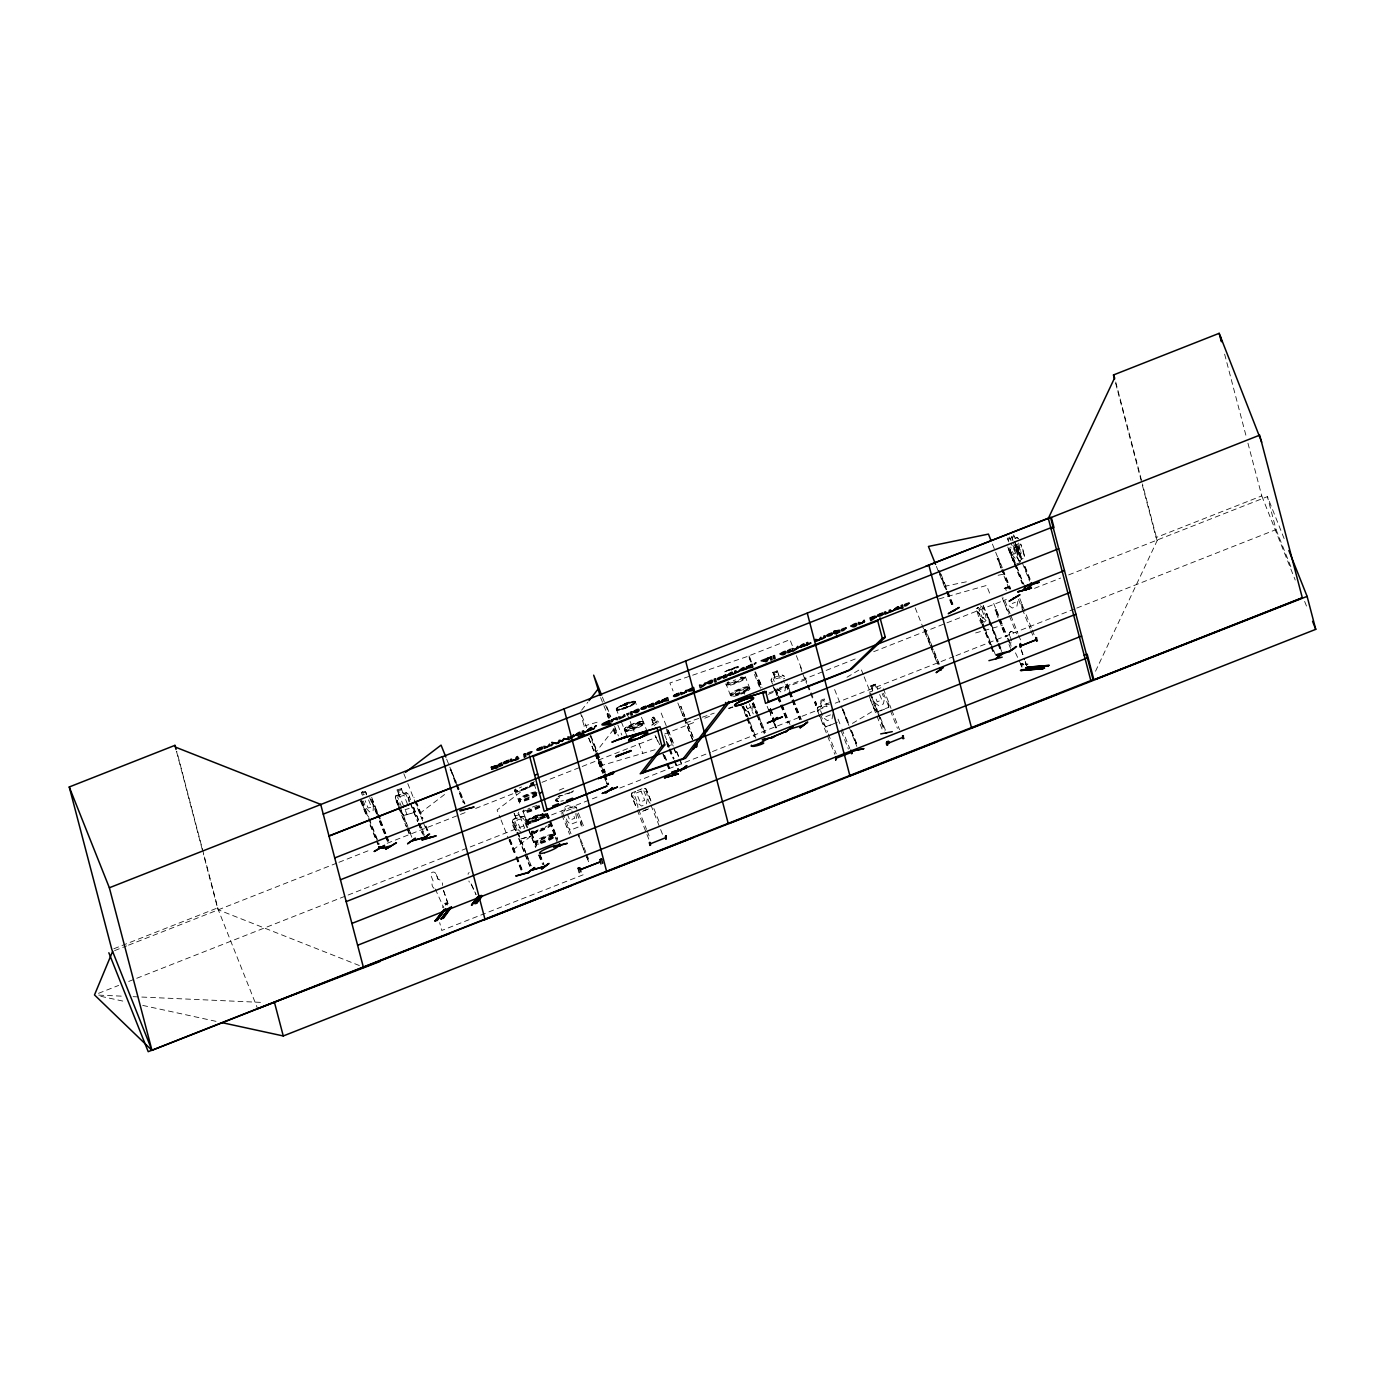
<?xml version="1.0" encoding="UTF-8"?>
<svg xmlns="http://www.w3.org/2000/svg" width="1385" height="1385" viewBox="0 0 1385 1385"><rect width="100%" height="100%" fill="white"/><g stroke="black" fill="none" stroke-linecap="round" stroke-linejoin="round"><path stroke-width="0.75" stroke-dasharray="5 3.75" d="M445.918 904.959C446.455 902.951 444.412 905.755 446.559 903.539M445.71 904.924L445.641 903.349M446.68 903.851L445.451 904.872L446.126 903.262M446.541 904.318C444.62 905.115 446.472 902.345 445.762 904.717M626.418 734.673L620.653 720.131M726.588 685.194L725.965 683.93M749.908 688.76L745.442 676.988M527.287 821.997C527.235 817.237 538.748 815.436 542.816 813.739M546.348 814.536L538.592 815.419L528.083 820.439M626.539 707.302L616.654 709.761L617.208 707.787M752.211 706.09L752.107 711.024L748.956 712.911L745.719 709.986L744.264 706.315M725.948 684.155L725.965 684A10.336 1.766 -21.7 0 0 734.777 682.459A10.336 1.766 -21.7 0 0 744.974 677.057M745.407 677.109L745.442 677.04A10.336 1.766 -21.7 0 1 735.002 683.03A10.336 1.766 -21.7 0 1 726.398 684.052M626.314 706.991L625.708 707.7M1023.325 664.696C1020.866 664.108 1024.415 664.211 1023.809 664.436C1023.03 662.809 1019.879 665.354 1022.649 664.956M581.302 820.197L580.765 826.083L570.793 830.013L566.344 826.083M555.835 800.097L558.657 801.551M1021.42 664.679C1022.926 663.588 1022.442 665.285 1022.563 664.073M1023.325 664.229L1022.355 664.99M536.324 817.842L535.129 818.293L536.41 817.981M625.137 705.38L624.271 705.571L625.553 705.259M832.974 713.881L832.056 718.78L827.399 720.615L823.331 717.655L819.695 708.497L821.53 705.883L819.349 700.879L824.335 698.923L826.187 704.082M1017.836 601.298L1016.902 606.215L1012.245 608.032L1008.193 605.089M1022.545 664.713L1023.359 664.385M445.468 903.868C444.481 905.53 447.632 903.245 445.191 904.024M446.403 903.903L445.52 904.682M399.157 794.73L395.885 795.7L395.175 797.847L406.619 826.776M395.418 797.812L396.093 795.786M771.168 680.191L771.912 678.096M515.584 789.121C510.338 795.077 531.494 786.143 524.499 788.567M535.199 818.016L538.072 817.133L536.878 817.808M536.359 817.046L535.995 817.548M535.285 818.085L537.415 817.514M538.038 820.18L537.345 820.543M546.279 814.57C520.362 829.667 546.59 817.063 545.621 813.584M624.271 705.571L627.215 704.411L624.566 704.948M624.808 705.277L625.674 704.74M625.605 707.995C644.163 700.031 630.937 699.373 620.549 705.727M625.933 707.7L626.764 707.302M730.466 669.976L731.972 669.215M632.149 792.549L631.266 794.955L636.511 808.217M632.287 792.687L631.456 794.955L636.65 808.026M818.05 707.285L817.202 709.518L822.413 722.589L825.737 726.969L833.545 723.87M1023.151 664.523L1021.836 664.402L1023.1 664.973M1022.545 664.54L1021.87 663.917L1022.078 665.129M570.984 833.787L562.552 812.58L561.202 813.22L562.137 810.71M1095.535 671.223L1157.237 540.444L1142.435 483.919M399.192 794.903L397.634 797.171L401.269 806.33M514.25 813.532L516.207 818.448L514.649 820.716L518.284 829.875L522.076 833.181M775.029 677.213L773.453 679.481L775.652 684.986M563.626 812.008L565.461 809.394L564.162 806.122M438.058 879.233L435.981 873.762L438.058 879.233A5.453 5.159 37.9 0 1 442.577 885.43M434.007 888.356A5.453 5.159 37.9 0 1 433.107 880.929L433.176 880.843M581.596 710.211L587.794 702.264M444.481 903.539L446.836 902.656L447.909 905.669M442.559 907.556L442.888 906.604M471.108 883.838L476.059 894.641L471.108 883.838A3.636 3.445 37.9 0 1 468.926 880.981M613.572 729.462L596.242 751.691L590.01 736.041M607.045 714.193C608.327 712.444 606.578 716.963 608.569 718.036M684.813 716.235L680.987 706.61L684.709 716.374M760.555 688.258L757.612 680.433L758.963 679.966L762.01 687.652M558.103 796.444L566.084 794.471M533.589 783.823L524.43 789.312M624.791 704.671L626.574 704.099L625.431 705.398M626.245 704.982L627.215 704.411L626.02 705.086M626.228 707.475L626.609 706.973M528.066 820.509L527.477 822.43M730.691 669.803L732.319 669.492L731.418 670.028M583.137 845.196L582.098 845.542L585.059 853.056L578.168 835.328M532.688 784.62L531.269 785.572M617.173 707.752L620.567 705.761A10.18 1.731 -21.7 0 1 635.161 701.589L636.858 705.848M555.627 800.409C568.092 791.822 549.031 800.963 558.293 801.846L563.401 800.547M572.299 791.943L573.667 790.783M593.784 750.168L595.031 749.804L603.998 773.055M398.984 794.782L397.028 789.865L403.485 805.706M396.958 789.935L401.46 788.619L403.416 793.518L406.29 792.705L408.54 794.003L410.583 799.786M413.717 807.247L414.219 812.493L403.71 815.505L400.404 811.004L403.797 815.453L414.219 812.493L413.63 807.195L420.607 825.044M419.69 813.497L446.801 792.791M534.35 781.521L497.094 810L500.262 817.981M515.913 818.379C506.373 819.937 517.869 834.151 520.812 838.998L531.234 836.038M515.584 830.792L512.692 822.725M520.362 817.133L523.305 816.25L525.486 817.6M517.055 830.273L513.904 822.378L516.813 830.446M651.937 724.978L653.495 723.784L651.4 718.919C655.642 711.474 657.373 731.003 653.685 717.17L651.539 719.023M527.789 827.832L524.915 819.851L528.031 827.659M655.642 722.07L657.269 720.892L658.723 722.139M651.885 725.151L657.304 721.083L658.775 722.018M654.135 725.567L656.282 723.922M520.812 838.998L531.148 836.107L530.801 830.723M512.969 849.905L540.063 829.182M774.804 677.092L772.778 672.244L777.297 670.929L779.166 675.897M772.986 672.366L777.297 670.929M771.497 681.507L772.484 681.333M782.109 675.032L784.377 676.313L782.109 675.032L771.705 678.009L770.995 680.173L777.002 695.305M776.241 693.331L779.547 697.832M789.623 689.505L789.796 694.733M978.295 607.461L976.685 608.69L978.156 607.357L977.654 610.023L992.803 648.18M980.424 618.402L982.017 622.384M997.113 642.051L986.639 613.642L990.275 621.501M987.107 613.52L985.999 614.126M980.286 605.868L982.086 606.63L985.739 615.788L986.155 620.601L984.008 622.229L981.307 619.182M397.634 805.014L396.3 800.824L397.512 800.495L399.105 804.477M396.058 801.015L397.512 800.495M408.038 797.639L409.493 797.119L408.038 797.639L409.614 801.638M455.44 783.304L450.731 769.35L456.548 782.681M450.09 769.835L451.198 769.229M925.526 629.604L924.072 630.123L925.526 629.604L939.307 664.194M998.031 617.727L995.209 609.85L998.273 617.537M996.179 609.694L999.485 617.208M1008.834 541.899L1007.241 538.575L1009.63 536.791L1011.05 540.254M1018.373 538.471L1016.902 537.241L1015.188 538.644L1013.907 535.147M1016.919 537.415L1015.343 538.609L1013.387 533.692M1025.004 587.275L1009.907 549.36L1008.799 549.984L1014.028 561.825M1019.048 561.237L1024.796 557.012L1020.676 543.993L1023.671 551.524M1016.815 563.47C1025.471 564.11 1017.265 545.673 1021.022 560.336M572.386 791.908L566.015 794.54M732.163 669.44L731.245 669.959M536.913 817.323L535.908 817.271M537.917 817.358L535.614 818.31M543.578 816.527L545.015 815.575M580.055 839.12L578.826 835.086L586.115 852.641M362.922 795.405C357.936 791.32 367.596 789.173 366.609 794.644M376.253 813.307L371.18 799.439L376.599 813.082M376.893 810.45L377.222 813.947M744.455 691.132L741.096 693.141M742.031 693.747L744.057 692.535L744.697 694.179M747.398 708.981L750.531 707.094M847.014 677.213L860.968 668.834L863.357 674.807M852.416 723.403L876.861 708.722M1000.922 568.162L997.442 558.328L998.464 558.12L1002.29 567.729M998.464 558.12L997.096 558.536M724.58 671.846L739.677 666.289A10.145 1.731 -21.7 0 0 724.667 671.846M536.688 820.526L539.596 819.072M541.847 817.998L543.751 816.942M1021.853 667.016L1020.71 664.108L1022.667 663.103M1028.051 664.073L1025.298 664.506L1028.051 664.073L1029.09 666.67M732.059 669.526L731.765 669.648A10.18 1.731 -21.7 0 1 734.05 668.747M559.211 790.194L566.292 787.165M622.817 704.688L625.276 703.667M527.131 787.719L524.846 788.723M569.564 792.809L558.605 796.15M1157.237 540.444L1156.077 537.536L1261.77 495.899L1247.019 439.634M113.847 948.76L217.549 907.937L203.335 853.731M114.591 950.629L126.554 945.92M128.545 945.141L336.901 863.08M338.909 862.301L371.076 849.628M387.159 843.292L467.576 811.627M475.609 808.459L539.942 783.114M541.968 782.335L580.159 767.29M582.167 766.494L656.559 737.201M664.592 734.033L696.759 721.36M704.809 718.192L712.842 715.024M728.926 708.705L732.942 707.112M769.142 692.864L857.592 658.031M873.675 651.694L1006.358 599.445M1034.508 588.348L1060.65 578.064M1068.683 574.896L1267.414 496.626L1284.882 540.514M768.346 694.318L805.828 679.568M565.322 806.607L568.646 805.308M98.508 993.339L118.643 985.41M128.701 981.446L134.743 979.074M136.751 978.277L346.094 895.835M348.102 895.039L599.722 795.942M619.857 788.03L710.436 752.349M712.444 751.553L827.174 706.367M835.224 703.199L953.988 656.438M955.996 655.642L1074.76 608.863M1076.768 608.067L1276.052 529.589L1267.414 496.626M561.185 813.134L562.587 812.683M571.105 809.065L566.119 811.039L569.772 820.197L574.758 818.223L571.832 810.9M583.12 874.801L441.728 930.478L439.668 922.618M607.582 713.413L609.383 717.482M758.166 680.225L757.491 680.572M759.24 680L761.594 686.008M1004.212 588.331L1009.18 586.34M1004.437 588.435L1009.094 586.599M1008.574 587.725L1005.579 588.885L1006.237 590.529L1009.232 589.352L1001.684 570.083M1010.063 613.607L1003.761 597.731L1002.411 598.372L1008.695 614.144M1012.227 603.496L1015.343 602.285M869.278 692.24L872.671 690.907L870.715 685.99L875.718 684.052L877.674 688.986M870.732 686.025L875.718 684.069M829.511 702.749L817.912 707.146L817.011 709.501L834.826 754.323M818.881 706.956L821.53 705.917M822.188 707.527L826.845 705.692M880.895 687.687L877.571 689.211L875.614 684.277M633.118 792.393L635.767 791.32L633.932 793.934L637.585 803.092L641.636 806.053L646.293 804.218L647.228 799.318L643.575 790.16L640.424 789.502M637.325 790.714L643.765 787.996L646.224 789.069L651.469 802.261L646.068 789.173L643.765 788.221M825.824 716.686L830.481 714.868M633.153 795.752C630.123 794.973 638.866 803.75 637.879 807.68M645.514 791.527C647.141 788.983 646.882 801.274 650.188 803.317M825.789 726.761L837.267 722.26M643.869 810.692L649.6 808.442L639.974 812.406M625.622 704.584L626.73 704.394M625.726 705.017L624.497 705.623M536.48 817.375L537.588 817.133M537.172 819.712L527.391 822.049M537.397 820.024L527.46 822.465M680.987 706.61L679.533 707.216L683.48 716.686M685.765 722.866L714.227 713.136M728.475 708.272L732.544 706.887M536.757 817.271L537.847 816.977M537.484 820.249L536.601 820.751M571.693 791.96L572.611 791.181M583.916 726.104L600.311 721.273M655.14 749.701L599.792 766.009L597.264 755.777M667.431 746.082L673.595 744.264L660.091 710.349M939.151 598.874L986.536 585.457L990.5 595.429M994.967 610.041L996.421 609.504M775.669 678.858L779.807 677.68L782.006 683.186M783.495 678.823L784.706 678.477M651.4 718.919L653.356 723.818M396.006 795.838L406.29 792.895L408.35 794.159M779.322 688.016L783.46 686.856M975.629 632.945L1002.411 625.362M399.849 796.531L403.987 795.371L407.64 804.529M414.098 797.362L413.925 797.708M405.061 809.636L409.198 808.459M513.021 819.383L523.305 816.44M512.45 822.915L513.904 822.378M524.673 820.041L526.144 819.505L528.222 825.547M1009.907 549.36L1022.944 583.414M1012.747 560.163L1015.569 564.474M621.484 709.033A10.214 1.731 -21.7 0 1 620.722 706.108A10.214 1.731 -21.7 0 1 635.351 701.953A10.214 1.731 -21.7 0 1 621.484 709.016A10.214 1.731 -21.7 0 1 620.705 706.09A10.214 1.731 -21.7 0 1 635.334 701.935A10.214 1.731 -21.7 0 1 621.484 709.033L616.706 709.743M944.328 586.357L969.154 581.233M998.118 575.277L1004.333 573.996M756.348 714.4L755.604 708.93L756.227 712.652M361.693 792.341L365.242 791.562M370.816 799.647L372.184 799.232L377.257 813.082M842.686 709.83L848.416 725.29M632.131 701.502L633.741 701.26M558.553 801.482L555.922 800.115M1009.561 635.386L1009.388 635.403A2.718 2.355 85.5 0 1 1010.531 631.82A2.718 2.355 85.5 0 1 1013.82 633.205L1013.647 633.222A2.718 2.355 85.5 0 0 1010.531 631.82A2.718 2.355 85.5 0 0 1009.561 635.386L1011.708 640.77M1020.71 664.108L1022.061 666.999M533.225 782.629L532.152 782.594L533.225 782.594M98.768 995.122L122.365 996.179M133.081 996.663L263.894 1002.515M573.598 808.078L570.447 807.438L568.508 802.521M826.187 704.065L829.338 704.723M100.776 996.3L123.854 1001.303M142.724 1005.406L216.147 1021.368M1022.13 664.436L1021.282 664.575M782.04 677.057L779.166 676.053L777.21 670.998M403.329 793.726L406.203 794.73L409.129 802.071M359.356 965.535L218.293 909.806L176.778 751.38M655.624 722.295L657.425 723.057M573.788 806.122L576.091 807.109L584.487 828.455M1016.78 537.467L1018.217 538.505M874.714 702.784L878.765 705.727L883.422 703.909L884.357 699.01L882.176 693.504M777.106 688.657L780.88 691.946L785.018 690.769L785.676 686.216L783.495 680.727M641.411 717.257L643.523 722.277A10.336 1.766 -21.7 0 0 628.807 726.623A10.336 1.766 -21.7 0 0 629.586 729.583A10.336 1.766 -21.7 0 0 643.627 722.416L643.869 722.935A10.336 1.766 -21.7 0 0 629.032 727.177A10.336 1.766 -21.7 0 0 629.811 730.155A10.336 1.766 -21.7 0 0 643.852 722.987L647.384 732.284M554.381 834.999L554.415 835.051A10.336 1.766 -21.7 0 0 539.665 839.345A10.336 1.766 -21.7 0 0 540.444 842.305A10.336 1.766 -21.7 0 0 554.485 835.138L554.727 835.657A10.336 1.766 -21.7 0 0 539.89 839.899A10.336 1.766 -21.7 0 0 540.669 842.876A10.336 1.766 -21.7 0 0 554.71 835.709L557.549 843.292M730.518 695.599L726.571 685.211M986.085 620.636L976.512 610.906C975.611 604.31 979.697 623.285 981.792 624.029M1017.404 546.4L1021.299 551.04L1020.433 551.455L1017.334 547.802L1017.334 554.104L1016.4 547.092M554.364 835.016L550.157 824.162A10.336 1.766 -21.7 0 1 542.193 829.13A10.336 1.766 -21.7 0 1 531.321 832.021M1009.423 612.966L1007.103 610.075L1002.047 596.918M873.623 707.77L877.12 712.098L888.824 707.475L888.599 701.918M368.895 817.375L365.692 812.787L360.602 799.664M1016.59 556.77L1019.187 560.994M1019.204 561.185L1011.24 543.734M1012.816 560.094L1014.53 563.054M659.797 744.801L655.018 735.297M523.305 812.337L530.039 829.251M531.459 832.749L537.276 847.412M435.271 889.031L443.875 908.006M1015.482 652.837L1021.628 665.977M1276.052 529.589L1291.132 567.504M1304.635 601.419L1307.024 607.409M1261.77 495.899L1295.235 580.073M1018.633 543.024L1021.195 553.342L1018.979 554.987L1016.209 551.957L1013.301 544.634M1017.438 543.907L1019.637 549.412L1017.404 551.074L1015.222 545.569M1013.318 534.818L1013.958 536.445L1012.539 537.519L1011.881 535.874M1016.382 544.547L1021.94 558.501M1025.108 566.482L1031.461 582.444M1014.789 541.622L1021.472 558.64M1024.64 566.621L1030.994 582.583M1014.599 541.777L1021.282 559.003M1024.45 566.984L1030.007 580.938M1015.257 545.171L1021.611 561.115M1022.407 563.124L1029.54 581.077M1011.656 536.895L1012.972 540.306M1011.517 536.93L1012.816 540.202M1013.404 542.678L1017.057 551.836L1017.421 556.649L1015.205 558.311L1012.435 555.264L1009.526 547.941M1009.613 537.016L1010.911 540.288M1012.937 545.396L1015.863 552.719L1013.63 554.381L1010.721 547.058M1010.184 539.769L1009.544 538.124L1008.107 539.198L1008.765 540.825M1014.824 563.816L1022.753 583.76M1007.761 546.971L1012.954 560.042M1008.263 548.893L1013.56 561.946M1014.357 563.937L1022.286 583.899M1019.827 598.562L1031.479 628.167M1032.24 630.019L1034.578 635.957M1018.46 599.359L1021.576 607.253M1022.338 609.106L1030.111 628.703M1030.856 630.556L1033.21 636.494M1003.052 569.65L1010.704 588.885M992.422 544.063L1001.944 568.006M1002.688 569.876L1010.34 589.092M997.442 558.328L1001.268 567.937M1002.047 569.858L1009.682 589.092M1010.825 615.477L1017.906 633.326M1018.667 635.196L1021.039 641.203M1009.457 616.013L1016.538 633.863M1000.247 619.13L1007.137 636.425M1007.899 638.346L1010.963 646.033M993.686 603.41L1006.895 636.615M1007.657 638.537L1010.721 646.224M999.035 619.459L1005.925 636.771M1008.972 644.458L1010.513 648.301M998.793 619.649L1005.666 636.962M991.071 623.492L998.221 641.445M999.018 643.436L1002.186 651.417M983.281 605.626L991.4 625.622M992.197 627.613L999.329 645.566M1000.126 647.557L1001.719 651.556M983.229 605.747L997.581 641.93M998.377 643.921L1001.563 651.902M997.91 644.06L1000.299 650.032M993.599 650.188L995.971 656.161M982.796 624.375L990.742 644.337M991.539 646.328L993.911 652.318M980.251 618.749L981.844 622.731M982.64 624.722L990.587 644.683M991.383 646.674L993.755 652.664M982.173 624.86L990.119 644.804M990.898 646.812L994.084 654.793M940.986 574.117L947.115 589.491M947.877 591.412L953.988 606.803M939.099 570.481L946.751 589.716M947.513 591.637L953.642 607.011M938.441 570.481L946.094 589.698M946.855 591.62L952.984 607.011M936.381 566.396L945.747 589.923M946.509 591.845L952.62 607.219M925.284 629.777L930.633 643.246M931.413 645.168L939.047 664.385M924.314 629.933L929.664 643.402M930.426 645.323L938.078 664.54M915.208 607.876L937.835 664.731M883.353 688.726L891.022 708.324M891.784 710.176L899.558 729.756M883.44 693.262L889.655 708.86M890.399 710.713L897.411 728.354M879.683 694.491L881.864 699.979L877.207 701.814L875.026 696.309M870.957 686.094L872.914 691.028M864.153 676.815L885.933 731.522M871.771 697.001L877.796 712.582M878.644 714.296L884.686 729.878M869.763 693.435L877.363 713.275M878.177 714.591L884.426 731.02M869.33 696.516L873.779 707.718L877.172 711.873L888.633 707.354L888.408 701.953M870.49 699.91L883.059 731.557M843.171 709.553L848.52 723.005M851.585 730.691L856.951 744.16M842.79 709.622L848.139 723.091M851.204 730.778L857.315 746.151M834.636 689.574L848.918 725.498M851.117 730.986L857.228 746.359M849.195 727.212L856.848 746.446M838.081 719.196L841.197 727.09M841.959 728.943L849.732 748.541M841.353 731.436L848.364 749.077M820.491 714.262L827.572 732.094M828.334 733.981L836.194 753.786M792.324 645.635L789.952 639.662L748.506 655.971L750.895 661.961M796.306 655.624L801.898 669.665M804.927 677.265L807.23 683.03M807.992 684.952L810.277 690.717M811.056 692.638L814.103 700.325M801.932 671.777L799.595 663.9M802.694 673.699L806.537 683.394M807.282 685.229L812.666 698.784M787.234 683.913L789.606 689.99M790.385 691.929L792.705 697.78M793.484 699.737L801.24 719.231M787.044 684.311L789.363 690.163M790.142 692.119L792.462 697.971M793.241 699.91L800.997 719.404M786.057 684.484L788.394 690.336M789.156 692.275L791.493 698.127M792.272 700.083L800.028 719.577M785.814 684.657L788.152 690.509M788.913 692.465L791.25 698.317M792.03 700.256L799.786 719.75M772.865 672.192L774.942 677.282M775.86 689.038L778.214 694.958M778.993 696.932L781.348 702.836M782.144 704.809L789.987 724.528M775.617 689.228L777.972 695.149M778.751 697.122L781.105 703.026M781.902 705L788.965 722.745M774.821 689.505L776.379 693.262M777.781 697.278L780.136 703.182M780.915 705.155L787.978 722.901M772.83 685.627L776.76 695.495M777.539 697.469L779.894 703.372M780.673 705.346L787.736 723.091M770.718 708.826L773.072 714.85M770.32 708.687L772.726 714.573M751.449 661.943L749.198 655.867L669.89 682.978L673.058 690.959M755.535 671.829L761.837 688.137M770.32 708.947L772.484 714.798M754.86 671.933L761.213 687.912M757.612 680.433L760.677 688.12M769.091 709.259L771.393 715.352M774.457 723.039L776.743 728.804M768.969 709.414L771.445 715.595M774.509 723.282L776.812 729.047M754.444 674.408L759.205 686.371M767.151 706.333L770.926 715.803M773.921 723.247L776.275 729.254M753.544 702.732L757.526 712.704M758.305 714.695L765.455 732.648M753.163 702.801L758.72 716.772M759.517 718.763L765.074 732.734M753.232 703.39L755.466 708.999M752.609 703.286L756.591 713.258M757.387 715.249L764.52 733.202M752.228 703.355L756.193 713.344M756.989 715.335L764.139 733.288M749.302 703.892L753.267 713.881M743.589 706.212L749.147 720.183M749.926 722.174L756.279 738.136M743.191 706.298L747.156 716.27M747.952 718.261L755.898 738.205M742.654 706.765L746.619 716.737M747.415 718.746L754.565 736.699M741.01 703.736L746.238 716.824M747.017 718.815L754.167 736.768M693.227 737.374L685.592 718.157L693.123 737.512M684.242 718.607L692.656 739.746M677.836 702.922L683.394 716.893M684.121 718.746L692.552 739.902M668.349 730.345L673.699 743.814M676.763 751.501L679.048 757.266M679.827 759.188L682.112 764.953M676.538 751.674L678.84 757.439M679.602 759.361L681.887 765.126M666.341 728.787L673.214 746.099M673.993 748.021L677.04 755.708M666.877 730.899L672.989 746.273M673.768 748.194L676.815 755.881M664.8 735.314L669.457 747.017M670.219 748.956L674.097 758.703M674.876 760.659L677.213 766.511M666.652 741.304L668.972 747.138M669.751 749.095L673.629 758.841M674.408 760.798L676.746 766.632M666.497 741.65L668.817 747.484M669.596 749.441L673.474 759.188M674.253 761.144L676.572 766.996M666.791 743.728L668.349 747.623M669.128 749.579L672.227 757.37M664.696 755.431L667.051 761.352M667.847 763.325L670.202 769.229M664.229 755.569L666.583 761.49M667.38 763.447L669.734 769.367M663.294 753.942L666.427 761.837M667.206 763.81L670.357 771.687M655.728 736.63L658.117 742.256M662.826 754.081L665.96 761.958M666.739 763.931L669.873 771.826M626.972 713.431L629.344 719.404M630.14 721.412L634.105 731.384M638.866 743.347L642.848 753.319M616.256 709.051L617.935 713.31M653.876 808.528L659.312 822.274M650.95 805.17L663.38 836.453M617.848 725.03L621.813 735.002M606.907 706.887L610.785 716.755M614.611 726.363L618.437 735.972M602.406 697.105L610.266 716.963M614.802 728.25L617.9 736.179M613.693 728.787L617.035 736.699M607.634 713.656L609.088 717.863M613.763 729.047L616.81 736.733M600.64 697.607L609.348 719.386M613.174 728.995L616.515 736.872M613.157 729.566L616.221 737.253M638.641 809.55L646.518 829.355M647.28 831.242L650.431 839.223M637.273 810.087L649.063 839.76M590.824 735.487L596.952 750.86M597.714 752.782L605.366 772.016M590.477 735.781L596.658 751.414M597.195 752.955L605.072 772.553M581.89 715.733L586.721 727.748M596.831 753.284L604.535 772.761M596.571 753.648L604.224 772.882M604.985 774.804L608.811 784.412M604.76 774.977L608.586 784.585M595.74 753.838L603.393 773.055M604.154 774.977L608.032 784.845M588.85 738.17L602.146 771.601M605.158 779.028L607.513 785.053M588.677 738.084L594.234 752.038M595.031 754.046L602.752 773.419M603.514 775.34L607.34 784.949M576.991 813.566L583.12 828.992M575.779 813.584L577.147 821.824L570.499 824.456L567.279 821.184L565.08 815.678M586.755 854.545L589.837 861.989M585.924 854.874L588.902 862.37L585.803 854.926M561.877 814.865L569.599 834.324M547.525 813.324L549.828 819.089M550.589 821.011L557.48 838.306M547.058 813.445L557.774 840.366M546.885 813.809L556.839 838.791M546.417 813.93L556.372 838.929M533.917 783.875L536.549 790.506M547.716 818.57L545.742 813.653A10.18 1.731 -21.7 0 1 534.264 819.955A10.18 1.731 -21.7 0 1 527.858 819.73A10.18 1.731 -21.7 0 1 542.66 813.532M514.631 790.402L520.847 806.053M525.365 817.704L528.464 825.356M531.563 833.164L536.999 846.806M540.098 854.597L543.976 864.344M531.321 833.337L536.757 846.997M539.856 854.787L543.734 864.534M528.793 829.598L535.787 847.153M538.886 854.943L542.764 864.69M528.551 829.788L535.545 847.343M538.644 855.134L541.743 862.924M526.871 827.451L523.218 818.275L520.345 817.271L518.475 812.164M518.977 814.051L520.275 817.34M517.99 813.393L518.631 815.021L515.964 815.782L515.324 814.138M514.043 813.41L516.138 818.5M517.834 832.246L525.677 851.948M526.456 853.922L531.165 865.763M517.592 832.42L530.922 865.937M512.433 821.357L516.068 830.758M518.959 838.496L529.953 866.11M518.717 838.687L524.222 852.485M525.002 854.458L529.711 866.283M510.147 839.397L516.259 854.77M517.038 856.709L522.387 870.161M509.68 839.535L515.791 854.909M516.553 856.83L521.92 870.282M509.507 839.881L515.618 855.255M516.397 857.194L521.747 870.646M501.058 819.972L508.208 837.942M509.005 839.933L515.151 855.393M515.93 857.315L521.279 870.767M457.31 784.602L464.962 803.837M446.628 759.084L449.017 765.057M449.813 767.065L464.494 803.958M450.558 769.714L455.907 783.166M456.669 785.087L463.559 802.382M456.202 785.226L463.092 802.521M416.106 801.067L422.979 818.379M426.043 826.066L428.346 831.831M415.639 801.205L422.512 818.5M425.576 826.187L427.117 830.048M415.465 801.551L422.356 818.864M425.403 826.551L426.944 830.394M403.814 773.592L407 781.573M407.779 783.581L422.65 820.907M423.412 822.828L426.476 830.515M421.404 827.035L423.775 833.026M413.215 807.282L418.772 821.236M419.568 823.244L424.329 835.207M408.281 797.466L409.856 801.448M410.652 803.438L417.803 821.392M418.599 823.4L423.36 835.363M410.41 803.629L417.56 821.582M418.357 823.573L422.321 833.562M401.39 788.671L403.26 793.795M405.441 810.519L407.017 814.536M433.107 880.929L430.96 875.545A2.718 2.58 37.9 0 1 432.449 872.204A2.718 2.58 37.9 0 1 435.911 873.848M399.901 806.468L407.831 826.429M408.627 828.42L411.812 836.401M397.27 800.668L400.438 808.65M401.234 810.658L409.181 830.602M409.977 832.593L413.145 840.574M395.262 797.777L399.884 809.013M407.415 828.767L410.583 836.748M398.43 807.005L406.376 826.949M407.173 828.957L410.341 836.938M371.647 797.258L377.62 812.874M380.719 820.664L386.155 834.324M386.934 836.263L390.033 844.071M380.373 820.889L385.792 834.532M386.571 836.488L388.891 842.322M379.698 820.889L385.134 834.532M385.913 836.471L388.233 842.322M379.351 821.097L384.788 834.74M385.549 836.696L387.887 842.547M369.691 797.725L373.344 806.901L373.067 811.194L369.622 811.904L366.211 808.373L363.286 801.032M365.19 791.441L366.436 794.903M368.583 799.941L371.492 807.282L368.046 807.992L365.138 800.651M361.97 800.755L368.254 816.527M369.033 818.5L379.23 844.123M361.623 800.963L367.891 816.734M368.687 818.708L378.884 844.348M360.966 800.963L367.233 816.734M370.366 824.629L378.226 844.348M360.602 801.171L366.886 816.96M370.02 824.837L377.863 844.556M217.549 907.937L257.645 1008.73M1021.334 649.929L1024.71 659.762M1025.385 661.736L1026.752 665.666M1021.161 649.929L1024.536 659.779M1025.212 661.753L1026.579 665.683M443.598 890.555L448.238 904.267M443.529 890.642L448.827 906.309M1224.634 354.162L1246.483 437.539M1115.721 382.018L1141.881 481.824M1115.669 383.281L1141.881 483.33M1142.435 485.425L1156.077 537.536M749.077 655.953L750.687 662.151M580.298 711.751L584.089 726.207M176.57 751.605L202.799 851.654M989.721 624.133L988.682 618.766L989.184 622.402M1023.428 551.594L1024.536 556.943M376.633 810.502L377.291 815.505M1022.061 604.224L1022.234 607.946M1021.888 604.258L1022.13 609.677M468.113 874.385A1.818 1.714 37.9 0 1 469.221 872.602M1011.119 646.189A5.453 4.709 85.5 0 1 1010.963 642.034M539.873 807.317A10.197 1.731 -21.7 0 1 526.473 812.597A10.197 1.731 -21.7 0 1 525.85 810.208M527.737 809.152A10.197 1.731 -21.7 0 1 529.988 808.096M532.411 807.057A10.197 1.731 -21.7 0 1 539.25 804.91M539.717 806.659A10.336 1.766 -21.7 0 1 527.114 811.783A10.336 1.766 -21.7 0 1 524.049 810.537M533.346 783.477A10.197 1.731 -21.7 0 1 520.847 789.64A10.197 1.731 -21.7 0 1 515.635 789.034M532.065 782.577A10.197 1.731 -21.7 0 1 533.104 782.612M533.658 784.464A10.128 1.731 -21.7 0 1 520.119 790.922A10.128 1.731 -21.7 0 1 517.471 789.034M519.358 788.013A10.128 1.731 -21.7 0 1 521.574 786.94M530.801 783.789A10.128 1.731 -21.7 0 1 533.433 783.581M533.519 783.893A10.214 1.731 -21.7 0 1 521.002 790.056A10.214 1.731 -21.7 0 1 515.774 789.45M530.628 783.217A10.214 1.731 -21.7 0 1 533.294 783.01M536.774 794.678A10.336 1.766 -21.7 0 1 522.387 800.859A10.336 1.766 -21.7 0 1 521.695 798.227A10.336 1.766 -21.7 0 1 536.324 792.964M536.895 795.354A10.18 1.731 -21.7 0 1 522.734 801.43A10.18 1.731 -21.7 0 1 522.058 798.851A10.18 1.731 -21.7 0 1 536.462 793.674M539.492 806.087A10.336 1.766 -21.7 0 1 529.122 810.589A10.336 1.766 -21.7 0 1 522.768 811.333M522.976 810.762A10.336 1.766 -21.7 0 1 523.824 809.965M536.549 794.124A10.336 1.766 -21.7 0 1 522.162 800.288A10.336 1.766 -21.7 0 1 521.47 797.656A10.336 1.766 -21.7 0 1 536.099 792.41M537.016 792.722A10.197 1.731 -21.7 0 1 522.664 799.422A10.197 1.731 -21.7 0 1 521.937 796.652A10.197 1.731 -21.7 0 1 536.791 791.856M539.146 805.464A10.197 1.731 -21.7 0 1 523.08 810.952M548.824 824.352A10.336 1.766 -21.7 0 1 544.807 828.628A10.336 1.766 -21.7 0 1 531.546 832.593M531.303 831.692A10.336 1.766 -21.7 0 1 532.169 830.913M548.945 825.062A10.18 1.731 -21.7 0 1 546.763 828.369A10.18 1.731 -21.7 0 1 534.004 833.06A10.18 1.731 -21.7 0 1 533.969 830.567M549.516 824.11A10.197 1.731 -21.7 0 1 548.668 824.889M547.248 825.841A10.197 1.731 -21.7 0 1 545.361 826.88M543.11 827.953A10.197 1.731 -21.7 0 1 540.669 828.974M538.211 829.875A10.197 1.731 -21.7 0 1 535.874 830.619M533.848 831.121A10.197 1.731 -21.7 0 1 531.182 831.329M635.161 701.589A10.18 1.731 -21.7 0 1 621.346 708.635A10.18 1.731 -21.7 0 1 620.584 705.709M626.487 713.898A10.197 1.731 -21.7 0 1 628.928 712.859M626.938 715.093A10.336 1.766 -21.7 0 1 629.413 714.054M626.712 714.522A10.336 1.766 -21.7 0 1 629.188 713.483M738.413 695.08A10.18 1.731 -21.7 0 1 732.907 694.249A10.18 1.731 -21.7 0 1 748.835 688.397A10.18 1.731 -21.7 0 1 740.888 694.162M727.246 683.255A10.336 1.766 -21.7 0 1 728.683 682.303M740.231 677.455A10.336 1.766 -21.7 0 1 742.291 676.936M740.404 678.148A10.18 1.731 -21.7 0 1 743.589 679.706A10.18 1.731 -21.7 0 1 729.099 685.419A10.18 1.731 -21.7 0 1 730.951 681.87M733.184 680.814A10.18 1.731 -21.7 0 1 735.608 679.793M727.021 682.684A10.336 1.766 -21.7 0 1 728.458 681.732M728.908 670.098A10.214 1.731 -21.7 0 1 738.205 666.929A10.214 1.731 -21.7 0 0 733.842 668.176M736.37 668.003A10.18 1.731 -21.7 0 1 738.395 667.501M743.762 677.23A10.197 1.731 -21.7 0 1 727.333 683.705M728.926 670.115A10.214 1.731 -21.7 0 1 731.367 669.094M653.616 718.503L652.248 719.542L652.889 721.187L654.274 720.131L653.616 718.503M980.944 607.513L978.797 609.14L982.45 618.299L984.579 616.671L980.944 607.513M507.377 833.77L507.377 833.77M576.073 807.265L574.723 807.905L576.073 807.265M823.729 700.291L820.734 701.468L821.392 703.095L824.387 701.935L823.729 700.291M875.112 685.419L872.117 686.596L872.758 688.224L875.753 687.047L875.112 685.419M818.916 710.315L817.566 710.955L818.916 710.315M641.082 791.129L636.425 792.964L640.078 802.123L644.735 800.288L641.082 791.129M776.795 672.158L774.128 672.92L774.786 674.564L777.452 673.803L776.795 672.158M400.975 789.848L398.309 790.593L398.949 792.237L401.615 791.476L400.975 789.848M521.002 818.916L516.865 820.076L520.5 829.251L524.655 828.074L521.002 818.916M364.965 792.514L362.749 792.964L363.389 794.609L365.605 794.142L364.965 792.514M749.597 687.479L749.527 687.445A10.336 1.766 -21.7 0 0 734.76 691.686A10.336 1.766 -21.7 0 0 735.539 694.647A10.336 1.766 -21.7 0 0 749.579 687.497L749.701 687.601M643.246 721.897L643.211 721.845A10.197 1.731 -21.7 0 0 628.634 725.965A10.197 1.731 -21.7 0 0 629.396 728.891A10.197 1.731 -21.7 0 0 643.246 721.827A10.18 1.731 -21.7 0 0 628.634 725.965A10.18 1.731 -21.7 0 0 629.413 728.891A10.18 1.731 -21.7 0 0 643.211 721.845M750.116 715.82L746.134 705.813L750.081 715.82M532.186 821.322A10.18 1.731 -21.7 0 0 546.002 814.276A10.18 1.731 -21.7 0 0 531.424 818.397A10.18 1.731 -21.7 0 0 532.186 821.322A10.18 1.731 -21.7 0 0 546.019 814.311A10.18 1.731 -21.7 0 0 531.442 818.431A10.18 1.731 -21.7 0 0 532.204 821.357M540.998 843.465A10.18 1.731 -21.7 0 0 554.814 836.401A10.18 1.731 -21.7 0 0 540.237 840.539A10.18 1.731 -21.7 0 0 540.998 843.465M532.584 822.309A10.18 1.731 -21.7 0 0 546.4 815.263A10.18 1.731 -21.7 0 0 531.823 819.383A10.18 1.731 -21.7 0 0 532.584 822.309M532.342 821.755A10.214 1.731 -21.7 0 0 546.209 814.674A10.214 1.731 -21.7 0 0 531.58 818.829A10.214 1.731 -21.7 0 0 532.342 821.755M540.271 841.613A10.18 1.731 -21.7 0 0 554.087 834.566A10.18 1.731 -21.7 0 0 539.492 838.687A10.18 1.731 -21.7 0 0 540.271 841.613M630.14 730.743A10.18 1.731 -21.7 0 0 643.956 723.68A10.18 1.731 -21.7 0 0 629.379 727.817A10.18 1.731 -21.7 0 0 630.14 730.743M621.726 709.587A10.18 1.731 -21.7 0 0 635.542 702.541A10.18 1.731 -21.7 0 0 620.965 706.662A10.18 1.731 -21.7 0 0 621.726 709.587M735.764 695.218A10.336 1.766 -21.7 0 0 749.804 688.051A10.336 1.766 -21.7 0 0 734.985 692.258A10.336 1.766 -21.7 0 0 735.764 695.218M735.348 693.954A10.18 1.731 -21.7 0 0 749.164 686.908A10.18 1.731 -21.7 0 0 734.587 691.046A10.18 1.731 -21.7 0 0 735.348 693.954"/><path stroke-width="1.5" d="M697.001 744.991L692.829 749.475L696.655 744.16M693.47 749.025L696.811 744.905M579.259 872.567L578.168 868.153L579.38 867.633M649.894 845.439L649.375 842.53L650.552 844.937M835.657 760.001L835.951 756.885L835.674 759.863M835.761 756.816L836.315 759.499M902.795 737.391L887.647 743.451L887.162 741.806L887.872 744.784C885.846 746.203 885.707 740.386 888.408 741.477L889.257 742.827L888.547 741.304M887.923 743.347L887.162 741.806L887.058 744.991M1019.949 644.648L1020.468 643.488L1020.503 647.418L1020.606 644.146M1020.485 647.384L1019.983 644.51M613.451 773.315L598.389 778.526L613.693 772.778M580.228 733.409C566.067 739.452 596.433 728.579 575.191 735.383C578.584 731.418 583.414 731.141 576.316 734.656M592.053 728.735C577.337 735.4 607.219 723.593 587.257 730.865C589.283 726.952 595.896 726.329 588.14 729.999M659.901 702.022C645.722 708.064 676.105 697.209 654.863 704.013C658.239 700.048 663.069 699.754 655.971 703.286M732.578 673.404C718.417 679.446 748.783 668.591 727.54 675.378C730.916 671.413 735.747 671.136 728.666 674.651M744.403 668.747C730.241 674.789 760.607 663.917 739.365 670.721C742.758 666.756 747.588 666.479 740.49 669.994M804.408 645.116C790.246 651.158 820.612 640.303 799.37 647.089C802.763 643.125 807.594 642.848 800.495 646.362M898.934 607.876C884.773 613.919 915.139 603.064 893.914 609.867C897.29 605.903 902.12 605.626 895.022 609.14M852.606 750.895L863.617 748.8M863.824 748.592L852.398 751.103M1020.468 670.444L1042.715 668.695M1025.627 667.812L1047.891 666.064M1048.012 665.995L1026.32 667.812M1026.874 667.189L1049.138 665.423M1043.372 668.747L1020.589 670.392M1043.961 668.055L1021.074 670.565M1044.082 668.003L1021.836 669.751M606.474 775.738L605.245 774.405M664.436 777.868L678.373 773.834L664.852 777.678M664.731 777.591L678.234 773.817M988.925 660.645L1002.203 657.148M435.825 836.038L422.373 839.933L428.986 834.22L421.992 839.604M436.102 835.813L421.854 839.76L429.627 834.099M529.122 872.412L516.051 876.047M529.382 872.221L515.913 875.874M619.926 739.296L619.095 739.59M1017.715 591.949L1031.513 588.019L1018.148 591.741M1018.027 591.655L1031.392 587.933M112.601 951.426L94.492 994.932L151.969 1050.349L1307.111 596.381L1288.846 550.503M435.323 920.748L444.741 909.581L435.167 920.8M445.416 909.027L436.621 920.315M449.952 907.487L441.14 918.774M442.594 918.272L451.389 906.985M471.541 905.097L476.907 897.497M472.008 904.699L477.738 897.463L481.945 895.783M477.409 897.567L481.824 895.593L475.124 903.643M475.02 903.678L480.993 896.112M481.305 895.385L477.738 897.463M472.095 904.665L477.842 896.961M476.509 903.384L481.738 896.112L480.768 896.441M1090.826 680.606L1048.324 518.405L1114.631 377.863L1113.488 374.954L1219.164 333.318L1261.7 442.161M557.809 743.104L559.142 740.334L562.448 740.767L563.816 738.499L567.331 739.348L564.474 738.742L562.102 741.408L559.956 740.525L559.09 742.602L556.303 743.693L553.931 742.966L551.022 745.771L553.152 742.81L551.628 742.464L557.584 743.191M773.471 718.677L774.163 721.36M773.817 721.55L776.76 717.62L773.419 721.81M751.241 746.169C779.894 737.426 749.908 750.047 751.466 745.199M619.788 739.088L660.056 726.796L664.8 744.87L661.84 746.03L640.182 773.817L685.61 758.288L728.926 702.714L766.338 691.461L726.034 703.701L682.718 759.274M623.562 753.527L622.921 754.098M589.023 700.672L597.697 689.557M434.977 921.25L443.789 909.962M436.431 920.748L445.035 909.495M437.227 920.471L445.572 908.975M440.949 919.207L449.761 907.919M441.746 918.93L450.09 907.435M443.287 918.445L451.527 906.933M471.506 905.132L477.427 897.532M476.388 903.453L482.326 895.922M643.073 772.83L664.731 745.043L661.84 746.03L657.096 727.956L619.684 739.209M616.221 755.794L630.937 751.051M598.684 778.422L613.347 773.609M605.764 775.946L606.751 775.375M630.937 750.895L615.684 756.833L630.781 750.514M773.678 720.235L772.917 718.867L773.228 720.529L774.492 720.39M773.28 717.915L773.851 721.637L777.418 717.517L776.604 717.794M678.754 770.441L678.252 768.9M995.607 658.758L1002.446 653.547M1002.982 653.443L996.144 658.637M429.281 837.735L430.579 837.077L429.817 837.613M757.214 744.818L767.983 738.586M1031.115 585.059L1030.994 583.223M374.21 851.377L384.614 845.335L374.365 851.498M649.946 842.305L650.483 845.075M671.379 775.825L678.356 770.476M560.423 845.542L559.852 844.019L559.644 846.079L558.605 844.677M407.623 843.759L415.448 838.185L407.657 843.638M527.01 873.069L534.748 867.512L527.772 872.844M785.814 731.747L792.826 726.381M793.328 726.225L785.832 731.834M1032.379 584.418L1025.402 589.335M606.128 775.6L605.418 774.198M605.435 793.016L612.637 787.615L606.197 792.791M682.095 768.865L683.601 768.277M686.7 765.784L680.277 770.978L686.718 765.559M650.69 843.69L665.562 837.735M851.238 752.47L836.419 758.149M405.511 772.311L441.071 745.113L445.849 757.076M542.037 868.81L549.014 863.426L541.985 868.724M671.985 775.6L678.823 770.424M685.696 768.121L672.21 771.999M807.784 722.156L800.097 727.8L807.091 722.451M459.924 810.242L473.653 807.247M566.898 843.396L553.204 846.65M558.674 844.66C560.787 842.98 558.709 847.949 559.956 845.612M523.72 873.537L522.543 874.212M939.428 668.591L941.107 669.734L940.761 668.02M1009.544 651.262C979.836 657.806 1007.068 656.023 1016.555 646.501M886.573 732.977L885.586 733.375L886.504 732.977M1025.818 586.011L1039.148 582.219M1024.71 588.227L1025.852 589.283L1025.212 587.811M1031.288 583.068C1033.435 585.388 1024.138 593.213 1024.034 588.417L1025.177 589.473L1024.831 587.881M1021.403 645.652L1036.17 639.714M678.079 770.631L677.784 769.021M559.09 844.313L559.73 845.733M695.599 746.948L697.036 746.463L695.322 747.173M773.332 720.373L772.795 719.023M390.57 846.2C387.869 849.594 374.4 847.101 380.563 848.261M380.217 846.581L380.442 848.295L378.763 847.101M396.439 842.807L385.619 849.178L395.868 843.015M948.258 613.728L959.199 607.426L948.708 613.399M773.453 737.287L762.165 739.746L773.921 737.132M1019.481 594.875L1009.111 601.194L1020.001 594.823M412.349 840.66L424.918 837.302M531.13 870.282L544.894 866.266M544.651 866.439L531.373 870.213M425.057 837.233L411.864 840.972M941.09 669.717L939.844 670.08L939.48 668.418M379.663 848.312L390.934 845.958M954.213 610.404L955.338 610.179M514.51 759.742L511.879 760.538L511.515 759.101L510.286 759.586L510.823 761.611L515.618 759.395C515.982 756.002 519.236 755.379 516.847 758.911C522.006 756.331 515.601 761.386 514.804 759.724M1035.98 639.939L1021.282 645.687M379.784 848.278L379.438 846.737M954.906 610.421L954.04 610.612M69.25 786.974L109.363 887.768L151.969 1050.349L111.856 949.556L69.25 786.974L174.943 745.355L175.687 747.225L320.887 804.46M109.363 887.768L442.352 756.625L484.958 919.207M442.404 756.781L1050.505 517.298L1093.077 679.706M1048.376 518.613L1259.692 435.15L1302.298 597.731L1094.946 679.394L1302.333 597.87M323.259 814.12L1053.033 526.889M1051.042 528.81L1054.002 527.65L1051.336 517.453M578.186 736.716L584.141 734.362M328.972 835.951L450.592 788.065M329.007 836.107L1058.746 548.72M533.121 756.487L877.709 620.774M534.748 775.202L537.709 774.042M334.737 857.938L1064.476 570.551M880.029 617.848L885.257 637.152L882.314 638.329L849.04 670.496L765.541 703.355L762.91 693.314L765.87 692.136L768.502 702.212M768.363 701.693L851.688 669.094L885.102 637.446L882.314 638.329L877.571 620.255M539.492 793.276L542.453 792.099M340.45 879.769L1070.189 592.382M552.546 806.035L558.553 803.681M566.552 800.53L572.542 798.158M346.181 901.6L1075.92 614.213M351.894 923.431L1081.633 636.044M1084.195 655.295L1087.156 654.135L1093.786 679.429L148.212 1051.682L108.844 952.759M357.624 945.262L1087.363 657.875M600.242 859.41L601.557 859.046L602.665 863.357M601.592 859.115L599.895 859.791L600.969 864.015M580.384 869.693L600.415 861.816L580.35 869.555M449.848 933.455L363.441 967.492L320.731 804.512M484.023 920.004L572.438 885.171M606.595 871.719L693.019 837.683M729.185 823.434L815.609 789.415M849.767 775.964L938.199 741.131M972.357 727.679L1058.763 693.643M222.431 1022.736L283.267 1035.963L1315.75 629.344L1307.111 596.381M627.007 736.058L611.858 742.17L627.059 736.197M609.556 773.436L613.382 771.999M815.211 702.368L815.869 705.086L815.575 702.108M782.421 716.807L767.255 722.953L782.456 716.98M773.851 721.637L773.609 718.746M1036.032 638.104L1037.4 640.805L1036.551 641.134L1035.807 637.55L1036.863 638.035M850.823 750.099L851.706 753.717L851.983 750.566L851.152 750.93M902.535 736.058L903.384 735.729L903.089 738.828L902.553 735.816L903.92 738.499M665.406 836.367L666.254 836.038L665.943 839.154L665.579 836.194M925.89 566.188L1048.324 518.405M257.645 1008.73L380.304 961.38M704.376 731.488L707.268 730.501M643.696 772.016L683.359 758.461M444.879 909.72L450.454 907.816M939.792 668.314L941.402 669.492L940.519 668.262M610.975 789.658L609.625 790.35M681.991 768.883L683.446 768.329M1010.842 649.946L1012.366 649.357M936.399 672.66L943.462 667.293L936.208 672.469M460.166 811.039L474.051 806.936M803.577 725.065L789.952 729.064M685.748 768.208L671.898 772.155M567.313 843.344L553.827 847.101M548.27 863.686L541.431 868.862M1030.648 584.089L1031.531 584.989M1039.183 582.289L1025.471 586.132M892.269 731.661L880.704 733.894M1014.478 597.974L1012.85 598.493M378.849 847.066L379.49 848.503M1027.497 667.293L1049.259 665.371M1022.32 669.924L1044.619 668.107M1036.101 638.173L1036.586 640.891M851.238 750.757L851.792 753.527M807.161 722.277L800.253 727.644M1009.423 651.85L1015.863 646.553M666.237 836.003L665.977 838.894M815.194 702.126L815.938 704.948M613.607 772.553L598.407 778.509M1312.582 621.363L1315.75 629.344M1030.492 583.587L1031.063 585.128M990.829 540.081L988.457 534.091L928.435 546.452L935.585 564.405M836.54 634.971L837.163 636.754M764.485 691.253L764.987 692.5M762.408 692.067L762.91 693.314M728.423 701.468L728.926 702.714M725.532 702.455L726.034 703.701M601.609 695.114L593.663 675.17L600.069 695.547M529.52 755.881L544.218 811.333L607.045 786.022L547.04 809.654L546.538 808.407M378.399 814.83L379.94 818.725M578.168 868.274L579.882 867.668L580.956 871.909M1220.323 336.243L1221.83 341.489M1219.164 333.318L1221.345 341.662M1113.488 374.954L1114.579 379.109M928.885 565.184L971.456 727.61M807.265 613.088L849.836 775.513M685.644 660.991L728.198 823.4M564.024 708.878L606.578 871.303M532.983 755.968L547.179 810.173M274.628 1003L283.267 1035.963M174.943 745.355L176.034 749.51M644.891 734.569A10.128 1.731 -21.7 0 1 643.004 735.608M633.586 739.313A10.128 1.731 -21.7 0 1 631.56 739.815M645.046 734.829A10.214 1.731 -21.7 0 1 640.909 736.941M635.992 738.88A10.214 1.731 -21.7 0 1 631.612 740.109M508.936 761.646C506.46 764.503 497.596 764.139 508.572 760.261L508.936 761.646M542.539 748.402C540.063 751.259 531.199 750.912 542.176 747.017L542.539 748.402M646.241 707.562C643.731 710.522 635.992 709.345 645.877 706.177L646.241 707.562M679.187 694.595C676.555 697.521 668.037 697.001 678.823 693.21L679.187 694.595M832.333 634.278C829.857 637.135 820.993 636.771 831.97 632.893L832.333 634.278M883.059 614.299C880.566 617.173 871.719 616.792 882.695 612.914L883.059 614.299M491.606 768.952L497.908 767.307L492.956 768.64L497.804 765.334L491.052 767.325L496.453 765.818L491.606 768.952M875.147 617.017L871.667 618.939L871.355 617.779L875.147 617.017M648.647 705.848L651.625 705.848L652.11 704.273L648.647 705.848M663.051 700.187L666.012 700.169L666.497 698.594L663.051 700.187M689.02 689.955L691.998 689.938L692.483 688.362L689.02 689.955M747.554 666.895L750.531 666.895L751.016 665.319L747.554 666.895M834.757 632.616L837.683 632.564L838.219 631.041L834.757 632.616M638.346 710.263L634.382 711.821L638.346 710.263M711.942 681.281L707.977 682.84L711.942 681.281M785.347 652.37L781.365 653.945L785.347 652.37M856.172 624.479L852.208 626.037L856.172 624.479M531.736 751.778C527.547 757.353 523.184 753.215 531.736 751.778M722.208 676.763C717.672 682.441 714.019 678.027 722.208 676.763M846.027 627.994C841.855 633.586 837.492 629.431 846.027 627.994M909.062 603.167C904.543 608.846 900.96 604.345 909.062 603.167M504.244 762.46L507.481 761.231L504.244 762.46M537.847 749.233L541.085 748.004L537.847 749.233M641.567 708.376L644.804 707.146L641.567 708.376M674.495 695.409L677.732 694.179L674.495 695.409M827.659 635.092L830.896 633.863L827.659 635.092M878.367 615.113L881.604 613.901L878.367 615.113M876.428 616.792L870.784 620.722L870.04 617.9L874.853 616.135L876.428 616.792M647.436 706.16L648.509 707.129L653.945 706.125L653.201 703.286L647.436 706.16M661.84 700.498L662.896 701.468L668.349 700.446L667.605 697.624L661.84 700.498M687.808 690.267L688.882 691.236L694.318 690.215L693.573 687.393L687.808 690.267M746.342 667.206L747.415 668.176L752.851 667.172L752.107 664.333L746.342 667.206M833.545 632.945L835.086 633.793L839.829 632.027L839.362 630.227L833.718 631.456L838.15 630.764L833.545 632.945M549.966 745.597L544.426 748.367L543.889 746.342L547.473 746.879L549.603 744.091L549.966 745.597M573.944 736.162L568.612 739.728L567.867 736.889L571.451 737.426L573.598 734.639L573.944 736.162M624.774 716.132L619.234 718.902L618.714 716.876L622.28 717.413L624.427 714.625L624.774 716.132M686.614 691.79L681.074 694.56L680.537 692.535L684.121 693.054L686.267 690.267L686.614 691.79M705.588 684.311L700.256 687.878L699.529 685.056L703.095 685.592L705.242 682.805L705.588 684.311M798.124 647.868L792.791 651.435L792.064 648.613L795.631 649.149L797.777 646.362L798.124 647.868M864.5 621.726L858.96 624.497L858.44 622.471L862.007 623.008L864.153 620.22L864.5 621.726M499.119 764.33L499.362 765.801C496.713 768.294 506.875 762.806 500.574 765.334C500.989 762.339 503.43 762.391 499.119 764.33M723.507 675.967L723.732 677.438C721.083 679.914 731.263 674.443 724.961 676.953C725.376 673.976 727.8 674.01 723.507 675.967M787.892 650.604L788.134 652.075C785.485 654.568 795.648 649.08 789.363 651.591C789.779 648.613 792.203 648.665 787.892 650.604M825.339 637.187L816.025 641.411L815.488 639.385L818.864 639.991L820.838 637.273C820.214 640.216 825.633 638.191 823.746 636.13L824.975 635.646L825.339 637.187M603.704 723.766C626.539 721.377 585.803 729.878 609.798 720.581L610.11 721.775L606.578 723.16L608.552 721.256L603.704 723.766M633.222 711.803C638.814 715.612 643.073 704.567 633.222 711.803M706.817 682.805C712.409 686.631 716.668 675.586 706.817 682.805M780.205 653.91C785.814 657.719 790.073 646.674 780.205 653.91M851.048 626.003C856.64 629.829 860.899 618.783 851.048 626.003M611.477 720.131L611.755 721.862L613.884 719.075L617.468 719.611L616.931 717.568L611.477 720.131M767.913 658.117L761.144 660.784L766.701 661.58L769.264 657.581L767.913 658.117M766.944 659.676L765.784 661.528L763.966 660.853L766.944 659.676M586.565 731.367L583.933 732.163L583.552 730.726L582.323 731.211L582.86 733.236L586.565 731.367M738.915 671.379L736.283 672.158L735.902 670.721L734.691 671.206L735.21 673.231L738.915 671.379M810.744 643.09L808.113 643.869L807.749 642.432L806.52 642.917L807.057 644.943L810.744 643.09M888.633 612.412L886.019 613.191L885.638 611.755L884.409 612.239L884.946 614.265L888.633 612.412M893.446 610.508L890.815 611.304L890.451 609.867L889.222 610.352L889.759 612.378L893.515 610.491M524.967 753.786L523.755 754.271L524.274 756.314L525.504 755.829L524.967 753.786M596.069 725.792L594.65 726.917L596.069 725.792M631.56 711.821L630.331 712.305L631.075 715.127L632.304 714.643L631.56 711.821M715.456 678.771L714.227 679.256L714.972 682.095L716.201 681.61L715.456 678.771M755.794 662.896L754.375 664.021L755.794 662.896M771.341 656.767L770.112 657.252L770.856 660.074L772.086 659.589L771.341 656.767M774.388 655.572L773.159 656.057L773.903 658.879L775.133 658.394L774.388 655.572M902.293 605.193L901.081 605.678L901.808 608.5L903.037 608.015L902.293 605.193M525.677 756.123L524.378 757.041L525.677 756.123M617.416 787.095L602.319 793.415L617.416 787.095M786.178 731.315L771.081 737.616L786.178 731.315M544.686 852.71A10.18 1.731 -21.7 0 0 558.484 845.646A10.18 1.731 -21.7 0 0 543.907 849.784A10.18 1.731 -21.7 0 0 544.686 852.71M633.811 739.936A10.18 1.731 -21.7 0 0 647.609 732.89A10.18 1.731 -21.7 0 0 633.032 737.01A10.18 1.731 -21.7 0 0 633.811 739.936A10.18 1.731 -21.7 0 0 647.626 732.925A10.18 1.731 -21.7 0 0 633.049 737.062A10.18 1.731 -21.7 0 0 633.828 739.988M739.746 705A10.197 1.731 -21.7 0 0 753.578 697.936A10.197 1.731 -21.7 0 0 738.967 702.074A10.197 1.731 -21.7 0 0 739.746 705A10.18 1.731 -21.7 0 0 753.561 697.953A10.18 1.731 -21.7 0 0 738.984 702.091A10.18 1.731 -21.7 0 0 739.746 705.017"/></g></svg>
